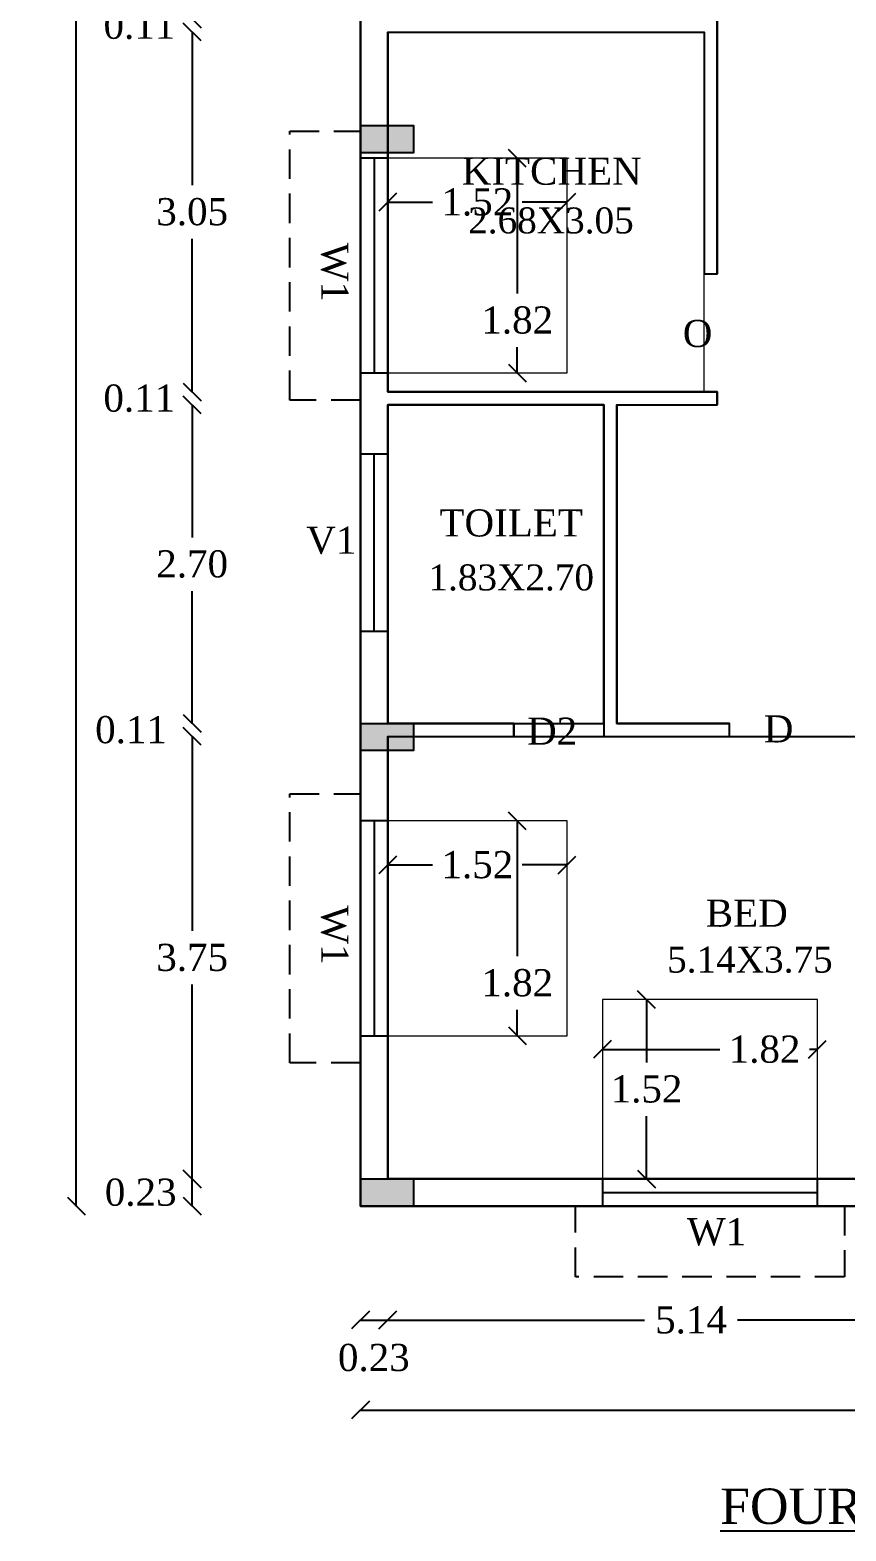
# Model space of a CAD drawing. Header units: metres. Extents: x 7889 to 8063, y -2348 to -2272.
# Drawn here: x 7954.78 to 7961.7, y -2341.34 to -2328.62 of the extents above; entities that cross this region are included whole.
import ezdxf

# ---------------------------------------------------------------- set-up
doc = ezdxf.new("R2010")
doc.units = ezdxf.units.M
doc.header["$MEASUREMENT"] = 0
doc.linetypes.add('HIDDEN', pattern=[0.375, 0.25, -0.125])
for name, color, linetype in [('BLK_1_FLR_4_BLT_UP_AREA', 7, 'Continuous'), ('BLK_1_FLR_4_CARPET_AREA', 10, 'Continuous'), ('BLK_1_FLR_4_REGULAR_ROOM_2', 2, 'Continuous'), ('BLK_1_FLR_4_ROOF_AREA', 7, 'Continuous'), ('BLK_1_FLR_4_UNITFA_1', 2, 'Continuous'), ('BLK_1_FLR_4_WC_BATH', 223, 'Continuous')]:
    doc.layers.add(name, color=color, linetype=linetype)
doc.layers.add('BLK_1_FLR_4_KITCHEN', color=163, linetype='Continuous', lineweight=0)
doc.layers.add('BLK_1_FLR_4_ROOM_1_LIGHT_VENTILATION_1', color=232, linetype='Continuous', lineweight=0)
doc.styles.add('Isa-', font='times.ttf')
doc.styles.add('STYLE2', font='times.ttf')
doc.dimstyles.new('ISO-25', dxfattribs={"dimscale": 0, "dimtxt": 0.23, "dimasz": 0.15, "dimexe": 1.25, "dimexo": 0.625, "dimgap": 0.11, "dimtad": 0, "dimtih": 1, "dimtoh": 1, "dimzin": 1, "dimdsep": 46, "dimtxsty": 'STYLE2', "dimblk": 'OBLIQUE', "dimcen": 0, "dimse1": 1, "dimse2": 1, "dimclrd": 1, "dimclrt": 3, "dimadec": 0, "dimazin": 2, "dimtfac": 1, "dimtix": 1, "dimtofl": 0, "dimtmove": 0, "dimatfit": 3, "dimfxl": 0, "dimtolj": 1, "dimarcsym": 0})

# ---------------------------------------------------------------- blocks, each defined once
blk = doc.blocks.new('_Oblique')
at = {"color": 0, "linetype": 'ByBlock', "lineweight": -2}
blk.add_line((-0.5, -0.5), (0.5, 0.5), dxfattribs=at)
blk = doc.blocks.new('*D318')
at = {"layer": 'BLK_1_FLR_4_ROOM_1_LIGHT_VENTILATION_1', "color": 232, "lineweight": -2}
for p, q in [((7960.006, -2336.836), (7960.006, -2337.369)), ((7960.006, -2338.356), (7960.006, -2337.824))]:
    blk.add_line(p, q, dxfattribs=at)
at = {"layer": 'Defpoints', "color": 0}
for p in [(7960.006, -2336.836), (7961.453, -2336.836), (7961.453, -2338.356)]:
    blk.add_point(p, dxfattribs=at)
at = {"layer": 'BLK_1_FLR_4_ROOM_1_LIGHT_VENTILATION_1', "color": 232, "lineweight": -2, "xscale": 0.15, "yscale": 0.15, "zscale": 0.15}
for p, rotation in [((7960.006, -2336.836), 90), ((7960.006, -2338.356), 270)]:
    blk.add_blockref('_Oblique', p, dxfattribs=dict(at, rotation=rotation))
at = {"layer": 'BLK_1_FLR_4_ROOM_1_LIGHT_VENTILATION_1', "color": 232, "insert": (7960.006, -2337.596), "char_height": 0.23, "attachment_point": 5, "style": 'STYLE2'}
blk.add_mtext('\\A1;1.52', dxfattribs=at)
blk = doc.blocks.new('*D319')
at = {"layer": 'BLK_1_FLR_4_ROOM_1_LIGHT_VENTILATION_1', "color": 232, "lineweight": -2}
for p, q in [((7959.633, -2337.259), (7960.626, -2337.259)), ((7961.453, -2337.259), (7961.387, -2337.259))]:
    blk.add_line(p, q, dxfattribs=at)
at = {"layer": 'Defpoints', "color": 0}
for p in [(7959.633, -2336.836), (7961.453, -2336.836), (7961.453, -2337.259)]:
    blk.add_point(p, dxfattribs=at)
at = {"layer": 'BLK_1_FLR_4_ROOM_1_LIGHT_VENTILATION_1', "color": 232, "lineweight": -2, "xscale": 0.15, "yscale": 0.15, "zscale": 0.15, "rotation": 180}
blk.add_blockref('_Oblique', (7959.633, -2337.259), dxfattribs=at)
at = {"layer": 'BLK_1_FLR_4_ROOM_1_LIGHT_VENTILATION_1', "color": 232, "lineweight": -2, "xscale": 0.15, "yscale": 0.15, "zscale": 0.15}
blk.add_blockref('_Oblique', (7961.453, -2337.259), dxfattribs=at)
at = {"layer": 'BLK_1_FLR_4_ROOM_1_LIGHT_VENTILATION_1', "color": 232, "insert": (7961.006, -2337.259), "char_height": 0.23, "attachment_point": 5, "style": 'STYLE2'}
blk.add_mtext('\\A1;1.82', dxfattribs=at)
blk = doc.blocks.new('*D320')
at = {"layer": 'BLK_1_FLR_4_ROOM_1_LIGHT_VENTILATION_1', "color": 232, "lineweight": -2}
for p, q in [((7957.813, -2335.695), (7958.193, -2335.695)), ((7959.333, -2335.695), (7958.953, -2335.695))]:
    blk.add_line(p, q, dxfattribs=at)
at = {"layer": 'Defpoints', "color": 0}
for p in [(7959.333, -2335.695), (7957.813, -2337.143), (7959.333, -2337.143)]:
    blk.add_point(p, dxfattribs=at)
at = {"layer": 'BLK_1_FLR_4_ROOM_1_LIGHT_VENTILATION_1', "color": 232, "lineweight": -2, "xscale": 0.15, "yscale": 0.15, "zscale": 0.15, "rotation": 180}
blk.add_blockref('_Oblique', (7957.813, -2335.695), dxfattribs=at)
at = {"layer": 'BLK_1_FLR_4_ROOM_1_LIGHT_VENTILATION_1', "color": 232, "lineweight": -2, "xscale": 0.15, "yscale": 0.15, "zscale": 0.15}
blk.add_blockref('_Oblique', (7959.333, -2335.695), dxfattribs=at)
at = {"layer": 'BLK_1_FLR_4_ROOM_1_LIGHT_VENTILATION_1', "color": 232, "insert": (7958.573, -2335.695), "char_height": 0.23, "attachment_point": 5, "style": 'STYLE2'}
blk.add_mtext('\\A1;1.52', dxfattribs=at)
blk = doc.blocks.new('*D321')
at = {"layer": 'BLK_1_FLR_4_ROOM_1_LIGHT_VENTILATION_1', "color": 232, "lineweight": -2}
for p, q in [((7958.911, -2335.323), (7958.911, -2336.469)), ((7958.911, -2337.143), (7958.911, -2336.923))]:
    blk.add_line(p, q, dxfattribs=at)
at = {"layer": 'Defpoints', "color": 0}
for p in [(7959.333, -2335.323), (7958.911, -2337.143), (7959.333, -2337.143)]:
    blk.add_point(p, dxfattribs=at)
at = {"layer": 'BLK_1_FLR_4_ROOM_1_LIGHT_VENTILATION_1', "color": 232, "lineweight": -2, "xscale": 0.15, "yscale": 0.15, "zscale": 0.15}
for p, rotation in [((7958.911, -2335.323), 90), ((7958.911, -2337.143), 270)]:
    blk.add_blockref('_Oblique', p, dxfattribs=dict(at, rotation=rotation))
at = {"layer": 'BLK_1_FLR_4_ROOM_1_LIGHT_VENTILATION_1', "color": 232, "insert": (7958.911, -2336.696), "char_height": 0.23, "attachment_point": 5, "style": 'STYLE2'}
blk.add_mtext('\\A1;1.82', dxfattribs=at)
blk = doc.blocks.new('*D287')
at = {"color": 1, "lineweight": -2}
blk.add_line((7956.157, -2338.586), (7956.157, -2338.356), dxfattribs=at)
at = {"layer": 'Defpoints', "color": 0}
for p in [(7956.157, -2338.356), (7958.415, -2338.356), (7958.415, -2338.586)]:
    blk.add_point(p, dxfattribs=at)
at = {"color": 1, "lineweight": -2, "xscale": 0.15, "yscale": 0.15, "zscale": 0.15}
for p, rotation in [((7956.157, -2338.356), 90), ((7956.157, -2338.586), 270)]:
    blk.add_blockref('_Oblique', p, dxfattribs=dict(at, rotation=rotation))
at = {"color": 3, "insert": (7955.721, -2338.471), "char_height": 0.23, "attachment_point": 5, "style": 'STYLE2'}
blk.add_mtext('\\A1;0.23', dxfattribs=at)
blk = doc.blocks.new('*D288')
at = {"color": 1, "lineweight": -2}
for p, q in [((7956.157, -2334.606), (7956.157, -2336.254)), ((7956.157, -2338.356), (7956.157, -2336.709))]:
    blk.add_line(p, q, dxfattribs=at)
at = {"layer": 'Defpoints', "color": 0}
for p in [(7956.157, -2334.606), (7958.539, -2334.606), (7958.415, -2338.356)]:
    blk.add_point(p, dxfattribs=at)
at = {"color": 1, "lineweight": -2, "xscale": 0.15, "yscale": 0.15, "zscale": 0.15}
for p, rotation in [((7956.157, -2334.606), 90), ((7956.157, -2338.356), 270)]:
    blk.add_blockref('_Oblique', p, dxfattribs=dict(at, rotation=rotation))
at = {"color": 3, "insert": (7956.157, -2336.481), "char_height": 0.23, "attachment_point": 5, "style": 'STYLE2'}
blk.add_mtext('\\A1;3.75', dxfattribs=at)
blk = doc.blocks.new('*D289')
at = {"color": 1, "lineweight": -2}
for p, q in [((7956.157, -2334.496), (7956.157, -2334.346)), ((7956.157, -2334.606), (7956.157, -2334.756))]:
    blk.add_line(p, q, dxfattribs=at)
at = {"layer": 'Defpoints', "color": 0}
for p in [(7956.157, -2334.496), (7958.566, -2334.496), (7958.539, -2334.606)]:
    blk.add_point(p, dxfattribs=at)
at = {"color": 1, "lineweight": -2, "xscale": 0.15, "yscale": 0.15, "zscale": 0.15}
for p, rotation in [((7956.157, -2334.496), 270), ((7956.157, -2334.606), 90)]:
    blk.add_blockref('_Oblique', p, dxfattribs=dict(at, rotation=rotation))
at = {"color": 3, "insert": (7955.639, -2334.551), "char_height": 0.23, "attachment_point": 5, "style": 'STYLE2'}
blk.add_mtext('\\A1;0.11', dxfattribs=at)
blk = doc.blocks.new('*D290')
at = {"color": 1, "lineweight": -2}
for p, q in [((7956.157, -2331.796), (7956.157, -2332.919)), ((7956.157, -2334.496), (7956.157, -2333.374))]:
    blk.add_line(p, q, dxfattribs=at)
at = {"layer": 'Defpoints', "color": 0}
for p in [(7956.157, -2331.796), (7958.793, -2331.796), (7958.566, -2334.496)]:
    blk.add_point(p, dxfattribs=at)
at = {"color": 1, "lineweight": -2, "xscale": 0.15, "yscale": 0.15, "zscale": 0.15}
for p, rotation in [((7956.157, -2331.796), 90), ((7956.157, -2334.496), 270)]:
    blk.add_blockref('_Oblique', p, dxfattribs=dict(at, rotation=rotation))
at = {"color": 3, "insert": (7956.157, -2333.146), "char_height": 0.23, "attachment_point": 5, "style": 'STYLE2'}
blk.add_mtext('\\A1;2.70', dxfattribs=at)
blk = doc.blocks.new('*D291')
at = {"color": 1, "lineweight": -2}
for p, q in [((7956.157, -2331.686), (7956.157, -2331.536)), ((7956.157, -2331.796), (7956.157, -2331.946))]:
    blk.add_line(p, q, dxfattribs=at)
at = {"layer": 'Defpoints', "color": 0}
for p in [(7956.157, -2331.686), (7958.786, -2331.686), (7958.793, -2331.796)]:
    blk.add_point(p, dxfattribs=at)
at = {"color": 1, "lineweight": -2, "xscale": 0.15, "yscale": 0.15, "zscale": 0.15}
for p, rotation in [((7956.157, -2331.686), 270), ((7956.157, -2331.796), 90)]:
    blk.add_blockref('_Oblique', p, dxfattribs=dict(at, rotation=rotation))
at = {"color": 3, "insert": (7955.709, -2331.741), "char_height": 0.23, "attachment_point": 5, "style": 'STYLE2'}
blk.add_mtext('\\A1;0.11', dxfattribs=at)
blk = doc.blocks.new('*D292')
at = {"color": 1, "lineweight": -2}
for p, q in [((7956.157, -2328.636), (7956.157, -2329.934)), ((7956.157, -2331.686), (7956.157, -2330.389))]:
    blk.add_line(p, q, dxfattribs=at)
at = {"layer": 'Defpoints', "color": 0}
for p in [(7956.157, -2328.636), (7958.881, -2328.636), (7958.786, -2331.686)]:
    blk.add_point(p, dxfattribs=at)
at = {"color": 1, "lineweight": -2, "xscale": 0.15, "yscale": 0.15, "zscale": 0.15}
for p, rotation in [((7956.157, -2328.636), 90), ((7956.157, -2331.686), 270)]:
    blk.add_blockref('_Oblique', p, dxfattribs=dict(at, rotation=rotation))
at = {"color": 3, "insert": (7956.157, -2330.161), "char_height": 0.23, "attachment_point": 5, "style": 'STYLE2'}
blk.add_mtext('\\A1;3.05', dxfattribs=at)
blk = doc.blocks.new('*D293')
at = {"color": 1, "lineweight": -2}
for p, q in [((7956.157, -2328.526), (7956.157, -2328.376)), ((7956.157, -2328.636), (7956.157, -2328.786))]:
    blk.add_line(p, q, dxfattribs=at)
at = {"layer": 'Defpoints', "color": 0}
for p in [(7956.157, -2328.526), (7958.871, -2328.526), (7958.881, -2328.636)]:
    blk.add_point(p, dxfattribs=at)
at = {"color": 1, "lineweight": -2, "xscale": 0.15, "yscale": 0.15, "zscale": 0.15}
for p, rotation in [((7956.157, -2328.526), 270), ((7956.157, -2328.636), 90)]:
    blk.add_blockref('_Oblique', p, dxfattribs=dict(at, rotation=rotation))
at = {"color": 3, "insert": (7955.71, -2328.581), "char_height": 0.23, "attachment_point": 5, "style": 'STYLE2'}
blk.add_mtext('\\A1;0.11', dxfattribs=at)
blk = doc.blocks.new('*D304')
at = {"color": 1, "lineweight": -2}
for p, q in [((7955.175, -2300.656), (7955.175, -2319.394)), ((7955.175, -2338.586), (7955.175, -2319.849))]:
    blk.add_line(p, q, dxfattribs=at)
at = {"layer": 'Defpoints', "color": 0}
for p in [(7955.175, -2300.656), (7963.183, -2300.656), (7963.183, -2338.586)]:
    blk.add_point(p, dxfattribs=at)
at = {"color": 1, "lineweight": -2, "xscale": 0.15, "yscale": 0.15, "zscale": 0.15}
for p, rotation in [((7955.175, -2300.656), 90), ((7955.175, -2338.586), 270)]:
    blk.add_blockref('_Oblique', p, dxfattribs=dict(at, rotation=rotation))
at = {"color": 3, "insert": (7955.175, -2319.621), "char_height": 0.23, "attachment_point": 5, "style": 'STYLE2'}
blk.add_mtext('\\A1;37.93', dxfattribs=at)
blk = doc.blocks.new('*D348')
at = {"color": 1, "lineweight": -2}
blk.add_line((7957.583, -2339.553), (7957.813, -2339.553), dxfattribs=at)
at = {"layer": 'Defpoints', "color": 0}
for p in [(7957.583, -2337.758), (7957.813, -2337.758), (7957.813, -2339.553)]:
    blk.add_point(p, dxfattribs=at)
at = {"color": 1, "lineweight": -2, "xscale": 0.15, "yscale": 0.15, "zscale": 0.15, "rotation": 180}
blk.add_blockref('_Oblique', (7957.583, -2339.553), dxfattribs=at)
at = {"color": 1, "lineweight": -2, "xscale": 0.15, "yscale": 0.15, "zscale": 0.15}
blk.add_blockref('_Oblique', (7957.813, -2339.553), dxfattribs=at)
at = {"color": 3, "insert": (7957.696, -2339.872), "char_height": 0.23, "attachment_point": 5, "style": 'STYLE2'}
blk.add_mtext('\\A1;0.23', dxfattribs=at)
blk = doc.blocks.new('*D349')
at = {"color": 1, "lineweight": -2}
for p, q in [((7957.813, -2339.553), (7959.99, -2339.553)), ((7962.953, -2339.553), (7960.776, -2339.553))]:
    blk.add_line(p, q, dxfattribs=at)
at = {"layer": 'Defpoints', "color": 0}
for p in [(7957.813, -2337.758), (7962.953, -2338.356), (7962.953, -2339.553)]:
    blk.add_point(p, dxfattribs=at)
at = {"color": 1, "lineweight": -2, "xscale": 0.15, "yscale": 0.15, "zscale": 0.15, "rotation": 180}
blk.add_blockref('_Oblique', (7957.813, -2339.553), dxfattribs=at)
at = {"color": 1, "lineweight": -2, "xscale": 0.15, "yscale": 0.15, "zscale": 0.15}
blk.add_blockref('_Oblique', (7962.953, -2339.553), dxfattribs=at)
at = {"color": 3, "insert": (7960.383, -2339.553), "char_height": 0.23, "attachment_point": 5, "style": 'STYLE2'}
blk.add_mtext('\\A1;5.14', dxfattribs=at)
blk = doc.blocks.new('*D353')
at = {"color": 1, "lineweight": -2}
for p, q in [((7957.583, -2340.316), (7962.217, -2340.316)), ((7967.783, -2340.316), (7963.149, -2340.316))]:
    blk.add_line(p, q, dxfattribs=at)
at = {"layer": 'Defpoints', "color": 0}
for p in [(7957.583, -2337.086), (7967.783, -2337.086), (7957.583, -2340.316)]:
    blk.add_point(p, dxfattribs=at)
at = {"color": 1, "lineweight": -2, "xscale": 0.15, "yscale": 0.15, "zscale": 0.15, "rotation": 180}
blk.add_blockref('_Oblique', (7957.583, -2340.316), dxfattribs=at)
at = {"color": 1, "lineweight": -2, "xscale": 0.15, "yscale": 0.15, "zscale": 0.15}
blk.add_blockref('_Oblique', (7967.783, -2340.316), dxfattribs=at)
at = {"color": 3, "insert": (7962.683, -2340.316), "char_height": 0.23, "attachment_point": 5, "style": 'STYLE2'}
blk.add_mtext('\\A1;10.20', dxfattribs=at)
blk = doc.blocks.new('*D354')
at = {"layer": 'BLK_1_FLR_4_ROOM_1_LIGHT_VENTILATION_1', "color": 232, "lineweight": -2}
for p, q in [((7957.813, -2330.078), (7958.193, -2330.078)), ((7959.333, -2330.078), (7958.953, -2330.078))]:
    blk.add_line(p, q, dxfattribs=at)
at = {"layer": 'Defpoints', "color": 0}
for p in [(7959.333, -2330.078), (7957.813, -2331.526), (7959.333, -2331.526)]:
    blk.add_point(p, dxfattribs=at)
at = {"layer": 'BLK_1_FLR_4_ROOM_1_LIGHT_VENTILATION_1', "color": 232, "lineweight": -2, "xscale": 0.15, "yscale": 0.15, "zscale": 0.15, "rotation": 180}
blk.add_blockref('_Oblique', (7957.813, -2330.078), dxfattribs=at)
at = {"layer": 'BLK_1_FLR_4_ROOM_1_LIGHT_VENTILATION_1', "color": 232, "lineweight": -2, "xscale": 0.15, "yscale": 0.15, "zscale": 0.15}
blk.add_blockref('_Oblique', (7959.333, -2330.078), dxfattribs=at)
at = {"layer": 'BLK_1_FLR_4_ROOM_1_LIGHT_VENTILATION_1', "color": 232, "insert": (7958.573, -2330.078), "char_height": 0.23, "attachment_point": 5, "style": 'STYLE2'}
blk.add_mtext('\\A1;1.52', dxfattribs=at)
blk = doc.blocks.new('*D355')
at = {"layer": 'BLK_1_FLR_4_ROOM_1_LIGHT_VENTILATION_1', "color": 232, "lineweight": -2}
for p, q in [((7958.911, -2329.706), (7958.911, -2330.851)), ((7958.911, -2331.526), (7958.911, -2331.306))]:
    blk.add_line(p, q, dxfattribs=at)
at = {"layer": 'Defpoints', "color": 0}
for p in [(7959.333, -2329.706), (7958.911, -2331.526), (7959.333, -2331.526)]:
    blk.add_point(p, dxfattribs=at)
at = {"layer": 'BLK_1_FLR_4_ROOM_1_LIGHT_VENTILATION_1', "color": 232, "lineweight": -2, "xscale": 0.15, "yscale": 0.15, "zscale": 0.15}
for p, rotation in [((7958.911, -2329.706), 90), ((7958.911, -2331.526), 270)]:
    blk.add_blockref('_Oblique', p, dxfattribs=dict(at, rotation=rotation))
at = {"layer": 'BLK_1_FLR_4_ROOM_1_LIGHT_VENTILATION_1', "color": 232, "insert": (7958.911, -2331.079), "char_height": 0.23, "attachment_point": 5, "style": 'STYLE2'}
blk.add_mtext('\\A1;1.82', dxfattribs=at)

msp = doc.modelspace()

# ---------------------------------------------------------------- hatches: boundary and pattern name
for points in [[(7958.03324, -2329.65868), (7958.03324, -2329.42868), (7957.58324, -2329.42868), (7957.58324, -2329.65868)], [(7958.03324, -2334.7265), (7958.03324, -2334.4965), (7957.58324, -2334.4965), (7957.58324, -2334.7265)], [(7958.03324, -2338.5865), (7958.03324, -2338.3565), (7957.58324, -2338.3565), (7957.58324, -2338.5865)]]:
    msp.add_hatch(color=5).paths.add_polyline_path(points)

# ---------------------------------------------------------------- linework, layer by layer
for p, q in [((7960.60324, -2328.5265), (7960.60324, -2330.6865)), ((7957.81324, -2328.6365), (7957.81324, -2331.6865)), ((7957.81324, -2328.6365), (7960.49324, -2328.6365)), ((7960.49324, -2328.6365), (7960.49324, -2330.6865)), ((7960.49324, -2330.6865), (7960.60324, -2330.6865)), ((7957.81324, -2331.6865), (7960.60324, -2331.6865)), ((7960.60324, -2331.6865), (7960.60324, -2331.7965)), ((7957.81324, -2331.7965), (7957.81324, -2334.4965)), ((7957.81324, -2331.7965), (7959.64324, -2331.7965)), ((7959.64324, -2331.7965), (7959.64324, -2334.6065)), ((7959.75324, -2331.7965), (7959.75324, -2334.4965)), ((7959.75324, -2331.7965), (7960.60324, -2331.7965)), ((7957.81324, -2334.4965), (7958.88324, -2334.4965)), ((7958.88324, -2334.4965), (7958.88324, -2334.6065)), ((7959.75324, -2334.4965), (7960.70828, -2334.4965)), ((7957.81324, -2334.6065), (7957.81324, -2338.3565)), ((7957.81324, -2334.6065), (7958.88324, -2334.6065)), ((7959.64324, -2334.6065), (7960.70828, -2334.6065)), ((7957.81324, -2338.3565), (7962.95324, -2338.3565))]:
    msp.add_line(p, q)
at = {"color": 2}
for p, q in [((7957.69824, -2329.70567), (7957.69824, -2331.52567)), ((7957.69824, -2333.71305), (7957.69824, -2332.21305)), ((7957.69824, -2335.3228), (7957.69824, -2337.1428)), ((7959.63338, -2338.4715), (7961.45338, -2338.4715))]:
    msp.add_line(p, q, dxfattribs=at)
at = {"color": 90}
msp.add_line((7960.70828, -2334.6065), (7960.70828, -2334.4965), dxfattribs=at)
msp.add_lwpolyline([(7967.78324, -2300.6565), (7957.58324, -2300.6565), (7957.58324, -2338.5865), (7963.18324, -2338.5865), (7963.18324, -2337.0865), (7967.78324, -2337.0865)], close=True, dxfattribs=at)
msp.add_lwpolyline([(7967.78324, -2300.6565), (7957.58324, -2300.6565), (7957.58324, -2338.5865), (7963.18324, -2338.5865), (7963.18324, -2337.0865), (7967.78324, -2337.0865)], close=True)
at = {"color": 2, "linetype": 'HIDDEN'}
for points in [[(7957.58324, -2331.75567), (7957.58324, -2331.75567), (7956.98324, -2331.75567), (7956.98324, -2329.47567), (7956.98324, -2329.47567), (7957.58324, -2329.47567)], [(7957.58324, -2337.3728), (7957.58324, -2337.3728), (7956.98324, -2337.3728), (7956.98324, -2335.0928), (7956.98324, -2335.0928), (7957.58324, -2335.0928)], [(7961.68338, -2338.5865), (7961.68338, -2338.5865), (7961.68338, -2339.1865), (7959.40338, -2339.1865), (7959.40338, -2339.1865), (7959.40338, -2338.5865)]]:
    msp.add_lwpolyline(points, dxfattribs=at)
at = {"color": 5}
for points in [[(7957.58324, -2329.65868), (7957.58324, -2329.42868), (7958.03324, -2329.42868), (7958.03324, -2329.65868)], [(7957.58324, -2334.7265), (7957.58324, -2334.4965), (7958.03324, -2334.4965), (7958.03324, -2334.7265)], [(7957.58324, -2338.5865), (7957.58324, -2338.3565), (7958.03324, -2338.3565), (7958.03324, -2338.5865)]]:
    msp.add_lwpolyline(points, close=True, dxfattribs=at)
at = {"color": 2}
for points in [[(7957.58324, -2331.52567), (7957.81324, -2331.52567), (7957.81324, -2329.70567), (7957.58324, -2329.70567)], [(7957.81324, -2332.21305), (7957.58324, -2332.21305), (7957.58324, -2333.71305), (7957.81324, -2333.71305)], [(7957.58324, -2337.1428), (7957.81324, -2337.1428), (7957.81324, -2335.3228), (7957.58324, -2335.3228)], [(7961.45338, -2338.5865), (7961.45338, -2338.3565), (7959.63338, -2338.3565), (7959.63338, -2338.5865)]]:
    msp.add_lwpolyline(points, close=True, dxfattribs=at)
at = {"layer": 'BLK_1_FLR_4_BLT_UP_AREA', "color": 3}
msp.add_lwpolyline([(7957.58324, -2324.1965), (7967.78324, -2324.1965), (7967.78324, -2337.0865), (7963.18324, -2337.0865), (7963.18324, -2338.5865), (7957.58324, -2338.5865)], close=True, dxfattribs=at)
at = {"layer": 'BLK_1_FLR_4_CARPET_AREA', "color": 25}
msp.add_lwpolyline([(7961.98324, -2324.4265), (7961.98324, -2334.6065), (7962.95324, -2334.6065), (7962.95324, -2338.3565), (7957.81324, -2338.3565), (7957.81324, -2334.6065), (7958.88324, -2334.6065), (7958.88324, -2334.4965), (7957.81324, -2334.4965), (7957.81324, -2331.7965), (7959.64324, -2331.7965), (7959.64324, -2334.6065), (7960.70828, -2334.6065), (7960.70828, -2334.4965), (7959.75324, -2334.4965), (7959.75324, -2331.7965), (7960.60324, -2331.7965), (7960.60324, -2331.6865), (7957.81324, -2331.6865), (7957.81324, -2328.6365), (7960.49324, -2328.6365), (7960.49324, -2330.6865), (7960.60324, -2330.6865), (7960.60324, -2328.5265)], dxfattribs=at)
at = {"layer": 'BLK_1_FLR_4_KITCHEN', "color": 1}
msp.add_lwpolyline([(7960.49324, -2328.6365), (7957.81324, -2328.6365), (7957.81324, -2331.6865), (7960.49324, -2331.6865)], close=True, dxfattribs=at)
at = {"layer": 'BLK_1_FLR_4_REGULAR_ROOM_2', "color": 2}
msp.add_lwpolyline([(7962.95324, -2338.3565), (7957.81324, -2338.3565), (7957.81324, -2334.6065), (7962.95324, -2334.6065)], close=True, dxfattribs=at)
at = {"layer": 'BLK_1_FLR_4_ROOF_AREA', "color": 54}
msp.add_lwpolyline([(7957.58324, -2324.1965), (7967.78324, -2324.1965), (7967.78324, -2337.0865), (7963.18324, -2337.0865), (7963.18324, -2338.5865), (7957.58324, -2338.5865)], close=True, dxfattribs=at)
at = {"layer": 'BLK_1_FLR_4_ROOM_1_LIGHT_VENTILATION_1', "color": 2}
for points in [[(7957.81324, -2329.70567), (7957.81324, -2331.52567), (7959.33324, -2331.52567), (7959.33324, -2329.70567)], [(7957.81324, -2335.3228), (7957.81324, -2337.1428), (7959.33324, -2337.1428), (7959.33324, -2335.3228)], [(7959.63338, -2338.3565), (7961.45338, -2338.3565), (7961.45338, -2336.8365), (7959.63338, -2336.8365)]]:
    msp.add_lwpolyline(points, close=True, dxfattribs=at)
at = {"layer": 'BLK_1_FLR_4_UNITFA_1', "color": 234}
msp.add_lwpolyline([(7957.58324, -2324.1965), (7962.09824, -2324.1965), (7962.09824, -2334.5515), (7963.06824, -2334.5515), (7963.06824, -2337.08322), (7963.18324, -2337.0865), (7963.18324, -2338.5865), (7957.58324, -2338.5865)], close=True, dxfattribs=at)
at = {"layer": 'BLK_1_FLR_4_WC_BATH', "color": 3}
msp.add_lwpolyline([(7957.81324, -2334.4965), (7959.64324, -2334.4965), (7959.64324, -2331.7965), (7957.81324, -2331.7965)], close=True, dxfattribs=at)

# ---------------------------------------------------------------- texts
at = {"color": 230, "style": 'Isa-'}
for s, p in [('KITCHEN', (7958.44092, -2329.93038)), ('TOILET', (7958.25181, -2332.91145)), ('BED', (7960.50813, -2336.219))]:
    msp.add_text(s, height=0.23, dxfattribs=at).set_placement(p)
at = {"color": 3, "style": 'Isa-'}
for s, p in [('2.68X3.05', (7958.49508, -2330.34266)), ('1.83X2.70', (7958.15858, -2333.36849)), ('5.14X3.75', (7960.18054, -2336.60761))]:
    msp.add_text(s, height=0.22, dxfattribs=at).set_placement(p)
at = {"color": 2, "style": 'Isa-'}
for p in [(7957.25127, -2330.42145), (7957.25127, -2336.03857)]:
    msp.add_text('W1', height=0.23, rotation=270, dxfattribs=at).set_placement(p)
for s, p in [('O', (7960.31348, -2331.30572)), ('V1', (7957.12354, -2333.05849)), ('D2', (7958.99415, -2334.67613)), ('D', (7961.00007, -2334.65709)), ('W1', (7960.34915, -2338.91847))]:
    msp.add_text(s, height=0.23, dxfattribs=at).set_placement(p)
at = {"color": 3, "lineweight": 25, "style": 'Isa-'}
msp.add_text('%%UFOURTH  FLOOR PLAN', height=0.3, dxfattribs=at).set_placement((7960.63016, -2341.28019))

# ---------------------------------------------------------------- dimensions: what is measured, and where the dimension line sits
at = {"color": 90}
for base, p1, p2, override, picture, middle in [((7955.17524, -2300.6565), (7963.18324, -2338.5865), (7963.18324, -2300.6565), {"dimscale": 1, "dimfxl": 75, "dimarcsym": 2}, '*D304', (7955.17524, -2319.6215)), ((7956.15674, -2328.6365), (7958.78639, -2331.6865), (7958.88115, -2328.6365), {"dimscale": 1, "dimtmove": 1, "dimfxl": 75, "dimarcsym": 2}, '*D292', (7956.15674, -2330.1615)), ((7956.15674, -2331.7965), (7958.56585, -2334.4965), (7958.79254, -2331.7965), {"dimscale": 1, "dimtmove": 1, "dimfxl": 75, "dimarcsym": 2}, '*D290', (7956.15674, -2333.1465)), ((7956.15674, -2334.6065), (7958.41483, -2338.3565), (7958.53891, -2334.6065), {"dimscale": 1, "dimtmove": 1, "dimfxl": 75, "dimarcsym": 2}, '*D288', (7956.15674, -2336.4815))]:
    dim = msp.add_linear_dim(base=base, p1=p1, p2=p2, angle=90, dimstyle='ISO-25', override=override, dxfattribs=at)
    dim.commit()
    dim.dimension.update_dxf_attribs({"geometry": picture, "text_midpoint": middle})
for base, p1, p2, picture, middle in [((7956.15674, -2328.5265), (7958.88115, -2328.6365), (7958.87132, -2328.5265), '*D293', (7955.71038, -2328.5815)), ((7956.15674, -2331.6865), (7958.79254, -2331.7965), (7958.78639, -2331.6865), '*D291', (7955.70877, -2331.7415)), ((7956.15674, -2334.4965), (7958.53891, -2334.6065), (7958.56585, -2334.4965), '*D289', (7955.6389, -2334.5515)), ((7956.15674, -2338.3565), (7958.41483, -2338.5865), (7958.41483, -2338.3565), '*D287', (7955.72094, -2338.4715))]:
    dim = msp.add_linear_dim(base=base, p1=p1, p2=p2, angle=90, dimstyle='ISO-25', override={"dimscale": 1, "dimtmove": 2, "dimfxl": 75, "dimarcsym": 2}, dxfattribs=at)
    dim.commit()
    dim.dimension.update_dxf_attribs({"geometry": picture, "text_midpoint": middle, "dimtype": 160})
for base, p1, p2, override, picture, middle in [((7957.58324, -2340.316), (7967.78324, -2337.0865), (7957.58324, -2337.0865), {"dimscale": 1, "dimfxl": 75, "dimarcsym": 2}, '*D353', (7962.68324, -2340.316)), ((7962.95324, -2339.55297), (7957.81324, -2337.75812), (7962.95324, -2338.3565), {"dimscale": 1, "dimtmove": 1, "dimfxl": 75, "dimarcsym": 2}, '*D349', (7960.38324, -2339.55297))]:
    dim = msp.add_linear_dim(base=base, p1=p1, p2=p2, dimstyle='ISO-25', override=override, dxfattribs=at)
    dim.commit()
    dim.dimension.update_dxf_attribs({"geometry": picture, "text_midpoint": middle})
dim = msp.add_linear_dim(base=(7957.81324, -2339.55297), p1=(7957.58324, -2337.75812), p2=(7957.81324, -2337.75812), dimstyle='ISO-25', override={"dimscale": 1, "dimtmove": 2, "dimfxl": 75, "dimarcsym": 2}, dxfattribs=at)
dim.commit()
dim.dimension.update_dxf_attribs({"geometry": '*D348', "text_midpoint": (7957.69583, -2339.87246), "dimtype": 160})
at = {"layer": 'BLK_1_FLR_4_ROOM_1_LIGHT_VENTILATION_1', "color": 232}
for base, p1, p2, picture, middle in [((7958.91056, -2331.52567), (7959.33324, -2329.70567), (7959.33324, -2331.52567), '*D355', (7958.91056, -2331.0787)), ((7958.91056, -2337.1428), (7959.33324, -2335.3228), (7959.33324, -2337.1428), '*D321', (7958.91056, -2336.69582))]:
    dim = msp.add_linear_dim(base=base, p1=p1, p2=p2, angle=270, dimstyle='ISO-25', override={"dimscale": 1, "dimclrd": 232, "dimclrt": 232, "dimfxl": 75, "dimarcsym": 2}, dxfattribs=at)
    dim.commit()
    dim.dimension.update_dxf_attribs({"geometry": picture, "text_midpoint": middle, "dimtype": 160})
for base, p1, p2, angle, picture, middle in [((7959.33324, -2330.07789), (7957.81324, -2331.52567), (7959.33324, -2331.52567), 180, '*D354', (7958.57324, -2330.07789)), ((7959.33324, -2335.69502), (7957.81324, -2337.1428), (7959.33324, -2337.1428), 180, '*D320', (7958.57324, -2335.69502)), ((7960.0056, -2336.8365), (7961.45338, -2338.3565), (7961.45338, -2336.8365), 270, '*D318', (7960.0056, -2337.5965))]:
    dim = msp.add_linear_dim(base=base, p1=p1, p2=p2, angle=angle, dimstyle='ISO-25', override={"dimscale": 1, "dimclrd": 232, "dimclrt": 232, "dimfxl": 75, "dimarcsym": 2}, dxfattribs=at)
    dim.commit()
    dim.dimension.update_dxf_attribs({"geometry": picture, "text_midpoint": middle})
dim = msp.add_linear_dim(base=(7961.45338, -2337.25918), p1=(7959.63338, -2336.8365), p2=(7961.45338, -2336.8365), dimstyle='ISO-25', override={"dimscale": 1, "dimclrd": 232, "dimclrt": 232, "dimfxl": 75, "dimarcsym": 2}, dxfattribs=at)
dim.commit()
dim.dimension.update_dxf_attribs({"geometry": '*D319', "text_midpoint": (7961.0064, -2337.25918), "dimtype": 160})

doc.saveas('drawing.dxf')
